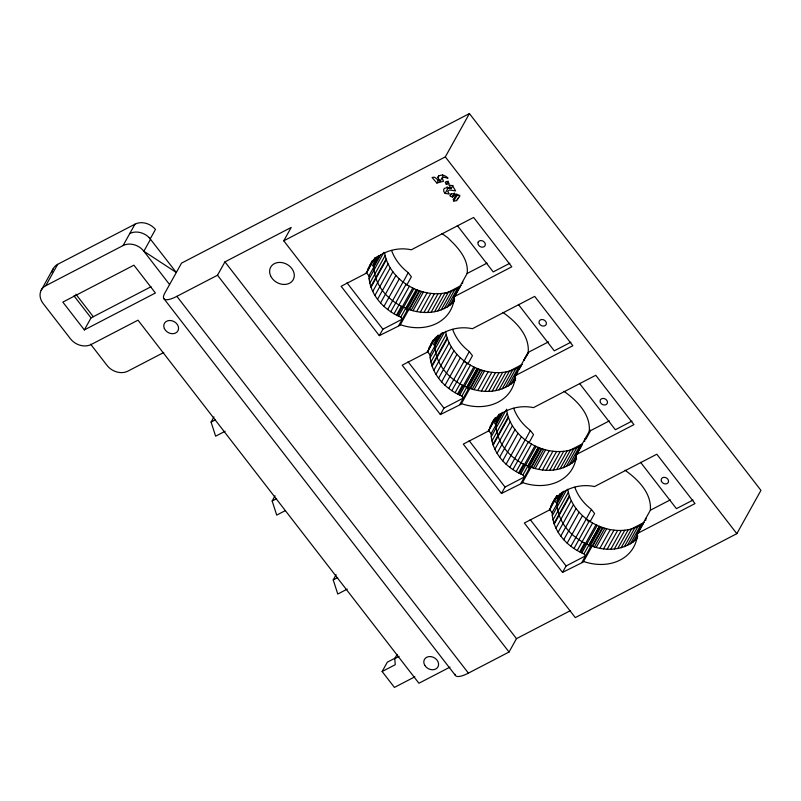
<?xml version="1.0" encoding="UTF-8"?>
<svg xmlns="http://www.w3.org/2000/svg" width="801" height="801" viewBox="0 0 801 801"><rect width="100%" height="100%" fill="white"/><g stroke="black" fill="none" stroke-linecap="round" stroke-linejoin="round"><path stroke-width="1.2" d="M454.527 301.206C425.331 330.352 365.777 298.453 374.858 257.932L366.377 273.161L341.136 286.277L379.314 335.629L400.9 324.896A46.838 37.697 29.1 0 0 453.987 299.904L454.207 296.72L467.153 273.471C468.575 261.837 461.546 252.065 454.047 243.955L447.539 237.537L441.842 233.512M589.296 431.148C590.637 414.137 576.91 400.48 563.984 391.349M556.234 497.882L557.446 495.699L549.586 509.927L524.335 523.033L562.522 572.385L584.109 561.651A46.838 37.697 29.1 0 0 637.195 536.66L637.416 533.486L650.362 510.227C651.774 493.156 638.017 479.419 625.05 470.267M584.68 441.451L584.83 439.168L586.182 438.628L590.637 430.608L609.341 420.895M502.908 312.43C515.844 321.571 529.591 335.249 528.219 352.29L523.754 360.41L529.06 351.949L548.525 341.847M462.537 283.614L462.688 281.491M528.38 352.09L515.273 375.649L515.053 378.823A46.838 37.697 29.1 0 1 461.967 403.814L440.38 414.548L402.192 365.196L427.444 352.09L435.323 337.922M590.037 429.967L576.35 454.557L576.129 457.741A46.838 37.697 29.1 0 1 523.043 482.733L501.456 493.466L463.278 444.114L488.52 430.998L495.809 417.902M645.746 520.37L645.896 518.247M515.594 380.125C486.648 408.971 427.844 378.022 435.724 337.842M576.67 459.043C547.864 487.699 489.531 457.321 496.68 417.341M636.995 538.693C607.659 566.297 550.107 535.468 557.866 495.679M452.645 196.155L456.29 195.304L453.156 199.429L453.777 201.021L456.86 200.64L456.94 199.569L459.804 196.275L457.461 194.393C455.429 194.963 449.982 191.789 450.152 195.834L452.415 197.146L454.437 192.951M440.28 181.036L437.716 177.562C439.118 173.797 444.865 174.968 447.138 177.311C450.562 180.265 443.173 175.239 442.262 178.423L443.524 181.256L436.875 183.039L432.069 177.492C436.225 175.579 437.096 181.406 440.28 181.036L443.253 175.689L442.522 174.758M366.377 273.161L372.485 260.425M427.444 352.09L432.94 340.435M488.52 430.998L493.416 420.445M549.586 509.927L552.66 502.627L556.715 496.099M41.141 290.322L53.046 268.936M450.012 667.103L418.923 683.253L137.992 320.17L91.224 344.47A15.469 12.456 29.1 0 1 70.448 338.793L43.164 303.539A15.469 12.456 29.1 0 1 45.767 285.717L57.672 264.33L134.989 224.16A15.469 12.456 29.1 0 1 154.483 228.355L155.464 229.446L150.258 238.808L149.276 237.717A15.469 12.456 29.1 0 0 129.782 233.522M45.767 285.717L123.084 245.557L134.989 224.16M84.345 329.922L155.424 292.996L133.907 265.191L62.828 302.107L84.345 329.922L91.044 317.887L151.009 286.738M150.558 239.199L143.86 251.234L169.582 284.545L164.826 293.096A25.782 7.179 -37.7 0 0 176.871 296.34L468.405 673.13L509.046 652.024L516.485 638.647L570.592 610.542M176.861 296.34L217.502 275.234L224.951 261.867L291.204 227.444L283.764 240.811L575.298 617.601L736.84 533.676L760.95 490.372L469.416 113.582L181.527 263.129L169.582 284.545M225.141 431.248L215.639 436.185L211.074 422.087L213.967 416.89M367.679 269.406L372.515 260.695M371.133 263.419L372.906 260.425M369.451 265.872L375.579 257.461M398.778 325.526L402.342 319.098L400.79 317.096C384.09 310.247 369.551 294.618 368.921 275.894L380.775 254.598M283.764 240.811L445.306 156.886L469.416 113.582M437.716 177.562L438.908 175.429M436.875 183.039L438.658 179.835M446.277 184.3L449.231 183.87L447.809 181.637L446.307 181.437L445.266 182.388L446.277 184.3L448.069 181.086M285.156 510.718L276.715 515.103L272.16 501.005L275.053 495.799M452.976 185.401L451.183 188.615L447.549 187.714L444.885 188.165A3.334 2.683 29.1 0 0 443.744 189.477L443.764 191.429L445.096 193.411L448.069 188.065L450.172 188.375M450.152 195.834L451.343 193.692M391.569 250.423A45.327 36.476 29.1 0 0 408.21 272.64L403.103 282.152C393.792 274.813 386.252 264.41 384.59 252.445M452.415 197.146L453.606 195.013M387.674 309.536L403.003 282.002L406.107 284.215L390.778 311.759M406.768 285.096L411.394 276.776L408.31 272.791M453.777 201.021L456.75 195.674L459.844 195.294M379.314 335.629L382.888 329.211L402.342 319.098L407.248 310.287L408.84 309.456M457.461 199.569L458.653 197.436M406.107 284.215L409.361 286.237L394.032 313.782M396.495 315.093L401.411 306.272M449.812 305.351L460.235 286.628C446.397 296.41 427.424 295.299 412.745 288.04L397.416 315.574M398.628 316.125L413.957 288.58M400.79 317.096L416.23 289.602M406.487 308.585L416.91 289.852M407.268 308.876L417.691 290.152M400.37 324.695L419.263 290.733M409.381 309.657L419.804 290.933M411.193 310.197L421.616 291.474M413.006 310.738L423.429 292.015M416.67 311.569L427.093 292.836M420.335 312.13L430.758 293.396M423.989 312.42L434.412 293.697M427.604 312.45L438.027 293.727M431.148 312.21L441.571 293.486M434.613 311.699L445.036 292.976M437.957 310.938L448.38 292.205M441.181 309.907L451.594 291.184M444.235 308.625L454.658 289.902M447.118 307.103L457.541 288.38M452.285 303.379L454.598 299.224M428.735 348.325L433.581 339.624M432.2 342.337L433.411 340.165M430.517 344.79L436.645 336.38M436.976 337.251L438.187 335.068M459.844 404.445L463.409 398.027L461.857 396.014C445.156 389.166 430.618 373.536 429.987 354.823L442.412 332.485M347.284 589.095L337.782 594.032L333.216 579.924L336.11 574.728M465.401 362.663L464.169 361.071L469.276 351.559A45.327 36.476 29.1 0 1 452.635 329.351M445.656 331.364C447.539 344.53 456.32 355.864 467.173 363.143L451.844 390.678M467.834 364.014L472.46 355.694L469.376 351.719M440.38 414.548L443.954 408.13L463.409 398.027L468.315 389.206L469.907 388.385M467.173 363.143L470.427 365.156L455.098 392.7M457.561 394.012L462.467 385.191M518.978 369.712L521.301 365.556C507.464 375.329 488.49 374.217 473.812 366.958L458.482 394.493M459.694 395.043L475.023 367.509M461.857 396.014L477.186 368.48M466.873 387.253L477.296 368.53M467.554 387.504L477.967 368.78M468.335 387.794L478.758 369.071M461.436 403.614L480.33 369.661M470.447 388.585L480.87 369.862M472.26 389.126L482.683 370.402M474.072 389.666L484.495 370.933M477.736 390.488L488.159 371.764M481.401 391.048L491.824 372.325M485.056 391.339L495.479 372.615M488.67 391.369L499.093 372.645M492.214 391.128L502.638 372.405M495.679 390.628L506.102 371.904M499.023 389.857L509.446 371.133M502.237 388.825L512.66 370.102M505.301 387.554L515.724 368.82M508.184 386.032L518.607 367.309M510.878 384.28L517.826 371.794M513.351 382.307L515.664 378.142M489.822 427.243L495.088 417.992M491.594 423.709L495.048 418.262M498.052 416.16L499.263 413.987M520.92 483.363L524.485 476.945L522.933 474.933C506.232 468.084 491.694 452.455 491.063 433.731L502.918 412.435M414.868 676.805L394.432 687.418L382.127 671.518L387.334 662.167L396.084 657.621M382.127 671.518L395.253 664.7L394.763 658.592L397.076 654.437M530.352 430.477L525.246 439.989C515.624 432.45 508.014 421.596 506.552 409.231M509.816 467.373L525.146 439.839L528.249 442.052L512.92 469.596M528.91 442.933L533.536 434.613L530.452 430.628M501.456 493.466L505.03 487.048L524.485 476.945L529.391 468.124L530.983 467.293M528.249 442.052L531.504 444.074L516.174 471.619M518.637 472.93L523.554 464.109M582.377 444.465C568.54 454.247 549.566 453.136 534.888 445.877L519.559 473.411M520.77 473.962L536.099 446.417M522.933 474.933L538.262 447.389M527.959 466.172L538.372 447.439M528.63 466.422L539.053 447.689M529.411 466.713L539.834 447.989M522.512 482.532L541.406 448.57M531.524 467.494L541.947 448.77M533.336 468.034L543.759 449.311M535.148 468.575L545.571 449.852M538.813 469.406L549.236 450.673M542.477 469.967L552.9 451.233M546.132 470.257L556.555 451.534M549.746 470.287L560.169 451.564M553.291 470.047L563.714 451.323M556.755 469.536L567.178 450.813M560.099 468.775L570.522 450.042M563.323 467.744L573.736 449.021M566.377 466.462L576.8 447.739M569.261 464.94L579.684 446.217M571.954 463.188L581.796 445.506M574.427 461.216L576.169 458.102M550.878 506.162L555.083 498.272M554.342 500.174L556.765 495.829M581.987 562.282L585.551 555.854L583.999 553.851C567.298 546.993 552.76 531.373 552.129 512.65L563.984 491.363M588.164 521.301L586.312 518.908L591.418 509.396A45.327 36.476 29.1 0 1 574.778 487.188M567.799 489.201C569.681 502.367 578.462 513.701 589.316 520.98L573.987 548.515M589.977 521.851L594.602 513.531L591.518 509.556M562.522 572.385L566.097 565.967L585.551 555.854L590.457 547.043L592.049 546.222M589.316 520.98L592.57 522.993L577.241 550.527M579.704 551.839L584.61 543.028M633.02 542.117L643.443 523.393C629.606 533.166 610.632 532.054 595.954 524.795L580.625 552.33M581.836 552.88L597.166 525.346M583.999 553.851L599.328 526.317M589.015 545.091L599.438 526.367M589.696 545.341L600.109 526.617M590.477 545.631L600.9 526.908M583.579 561.451L602.472 527.499M592.59 546.422L603.013 527.699M594.402 546.963L604.825 528.239M596.214 547.504L606.637 528.77M599.879 548.325L610.302 529.601M603.543 548.885L613.966 530.162M607.198 549.176L617.621 530.452M610.813 549.206L621.236 530.482M614.357 548.965L624.78 530.242M617.821 548.465L628.244 529.741M621.165 547.694L631.588 528.97M624.38 546.662L634.803 527.939M627.443 545.391L637.866 526.658M630.327 543.869L640.75 525.146M635.493 540.144L637.806 535.979M374.057 261.867L376.951 256.67M373.917 263.909L378.543 255.589M373.767 265.942L379.554 255.549M369.081 278.928L383.829 252.435M369.802 283.123L385.131 255.589M370.803 286.538L386.132 259.003M371.023 287.319L386.362 259.784M372.735 291.444L388.064 263.909M374.908 295.459L390.247 267.924M377.521 299.324L392.86 271.789M380.545 302.988L395.874 275.454M383.939 306.403L399.278 278.868M435.123 340.795L438.017 335.589M434.973 342.828L439.028 335.549M434.833 344.871L441.201 333.426M430.137 357.847L444.315 332.395M430.868 362.042L446.197 334.518M431.869 365.456L447.198 337.932M432.089 366.237L447.429 338.703M433.802 370.362L449.131 342.828M435.974 374.387L451.303 346.853M438.588 378.242L453.927 350.718M441.611 381.907L456.94 354.372M445.006 385.321L460.335 357.787M448.74 388.455L464.169 361.071M499.093 414.507L496.199 419.704L494.207 419.334M500.685 413.426L496.059 421.747L494.117 420.555M495.909 423.779L502.277 412.345M491.213 436.765L505.972 410.272M491.944 440.961L507.273 413.426M492.945 444.375L508.275 416.84M493.166 445.156L508.505 417.621M494.878 449.281L510.207 421.747M497.051 453.296L512.39 425.762M499.664 457.161L515.003 429.626M502.688 460.825L518.017 433.291M506.082 464.24L521.421 436.705M557.266 498.633L560.159 493.426M557.116 500.665L561.751 492.345M556.975 502.708L563.343 491.263M552.289 515.674L566.457 490.232M553.01 519.879L568.34 492.355M554.012 523.293L569.341 495.769M554.242 524.064L569.571 496.54M555.944 528.199L571.273 500.665M558.127 532.214L573.446 504.69M560.74 536.079L576.069 508.555M563.754 539.744L579.083 512.209M567.148 543.158L582.477 515.624M570.883 546.292L586.312 518.908M493.837 420.435C503.268 409.231 519.288 404.575 533.456 407.629L595.754 375.289L633.941 424.64L576.35 454.557M554.903 499.363C564.335 488.149 580.355 483.494 594.522 486.557L656.82 454.217L695.008 503.569L637.416 533.486M374.367 259.634C384.17 250.713 398.357 246.948 411.313 249.792L473.611 217.451L511.799 266.803L454.207 296.72M435.434 338.563C445.236 329.632 459.424 325.877 472.38 328.72L534.678 296.38L572.865 345.732L515.273 375.649M584.83 439.328L586.182 438.628M163.764 352.49L127.87 371.143A15.469 12.456 29.1 0 1 107.084 365.466L90.613 344.18M467.153 273.471L487.088 263.108M445.736 293.536L461.256 285.476M509.826 263.279L493.216 271.909L457.321 225.522M211.074 422.087L215.519 419.784M507.914 371.874L522.322 364.395M570.893 342.197L554.282 350.828L518.387 304.44M272.16 501.005L276.595 498.693M568.98 450.803L582.277 443.894M631.969 421.116L615.358 429.736L579.463 383.349M333.216 579.924L337.652 577.621M650.362 510.227L670.297 499.874M629.856 529.811L644.294 522.312M693.035 500.034L676.424 508.655L640.53 462.267M394.763 658.592L399.068 656.359M523.754 360.31L524.595 359.969M445.096 193.411L449.301 194.032L447.689 191.409L449.531 189.947L455.629 190.918L452.405 185.592L448.971 185.131L451.183 188.615M409.361 286.237L412.745 288.04M470.427 365.156L473.812 366.958M531.504 444.074L534.888 445.877M592.57 522.993L595.954 524.795M149.276 237.717L176.32 272.49L143.86 251.234A15.469 12.456 29.1 0 0 123.084 245.557M448.069 188.065L447.018 186.733M405.696 308.285L407.248 310.287M466.763 387.203L468.315 389.206M527.839 466.122L529.391 468.124L528.029 466.192M588.905 545.04L590.457 547.043M366.197 272.39L368.921 275.894M427.263 351.309L429.987 354.823M488.34 430.227L491.063 433.731M549.406 509.146L552.129 512.65M346.993 282.823L382.888 329.211M408.059 361.742L443.954 408.13M469.136 440.66L505.03 487.048M530.202 519.579L566.097 565.967M445.306 156.886L736.84 533.676M371.103 263.569L373.827 267.083M432.17 342.488L434.893 346.002M493.246 421.406L495.969 424.92M554.312 500.325L557.035 503.839M224.951 261.867L516.485 638.647M217.502 275.234L509.046 652.024M163.714 298.423L455.248 675.213M75.865 294.187L93.317 316.745M73.972 295.829L91.044 317.887M456.75 195.674L456.129 194.082M468.405 673.13A25.782 7.179 -37.7 0 1 454.998 674.232M530.352 430.477A45.327 36.466 29 0 1 513.701 408.26M52.065 272.06A15.469 12.456 29.1 0 1 57.672 264.33M478.207 242.092L477.957 242.873A3.865 3.114 29.1 0 0 482.613 247.179A3.865 3.114 29.1 0 0 484.555 242.363L483.033 241.091A3.865 3.114 29.1 0 0 478.207 242.092M661.436 481.341A3.865 3.114 29.1 0 0 667.794 483.073A3.865 3.114 29.1 0 0 665.311 477.476A3.865 3.114 29.1 0 0 661.436 481.341M600.37 402.412A3.865 3.114 29.1 0 0 606.727 404.155A3.865 3.114 29.1 0 0 604.244 398.558A3.865 3.114 29.1 0 0 600.37 402.412M270.588 275.784A12.886 10.373 29.1 0 0 291.794 281.582A12.886 10.373 29.1 0 0 283.494 262.928A12.886 10.373 29.1 0 0 270.588 275.784M539.293 323.504A3.865 3.114 29.1 0 0 545.651 325.246A3.865 3.114 29.1 0 0 543.158 319.649A3.865 3.114 29.1 0 0 539.293 323.504M424.8 665.391A7.73 6.228 29.1 0 0 437.626 667.413A7.73 6.228 29.1 0 0 431.148 656.64A7.73 6.228 29.1 0 0 424.8 665.391M164.355 328.51A7.73 6.228 29.1 0 0 177.081 331.984A7.73 6.228 29.1 0 0 172.095 320.79A7.73 6.228 29.1 0 0 164.355 328.51"/></g></svg>
